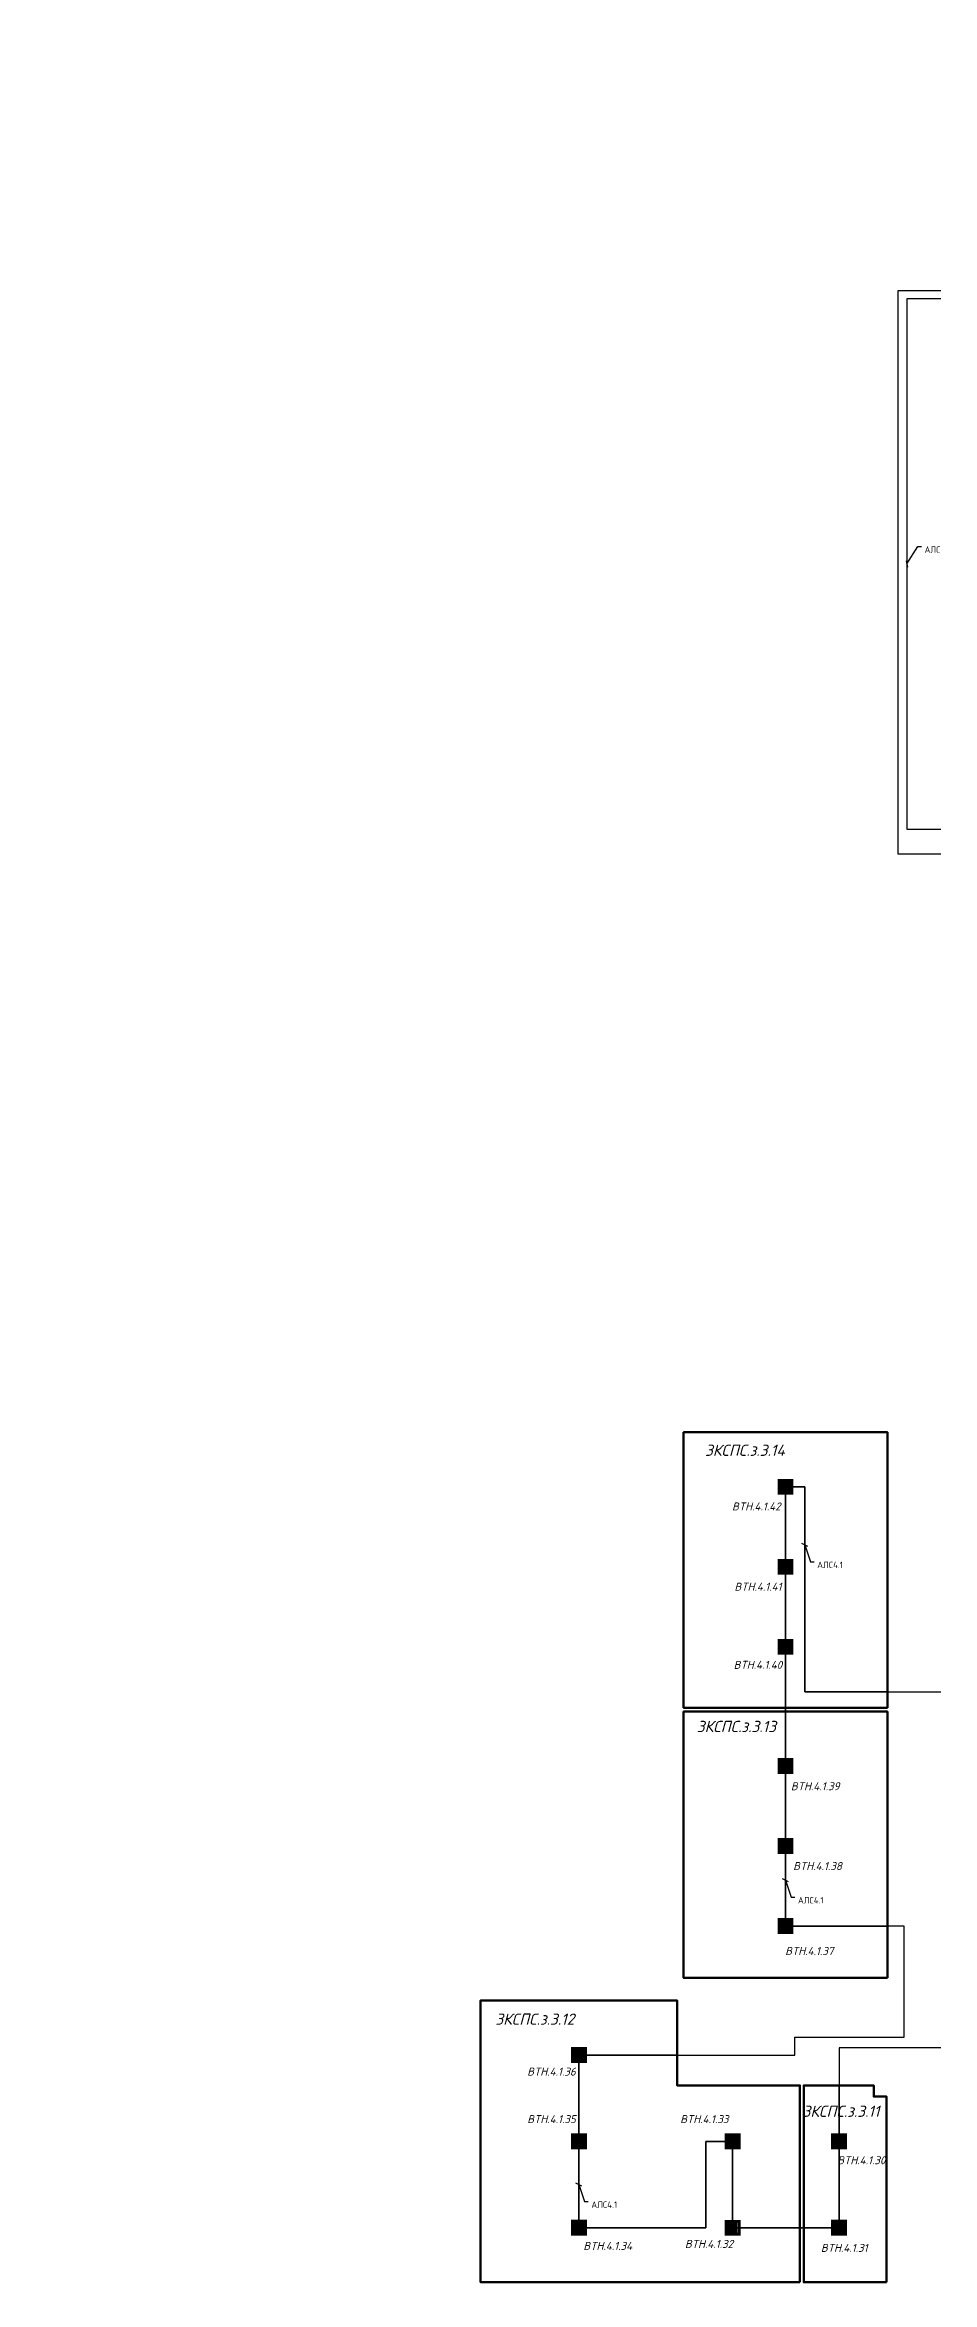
# Model space of a CAD drawing. Header units: millimetres. Extents: x -352922 to 707789, y -273589 to 355472.
# Drawn here: x 44542 to 72302, y 280427 to 350349 of the extents above; entities that cross this region are included whole.
import ezdxf
from ezdxf import colors
from ezdxf.entities.mleader import LeaderData, LeaderLine
from ezdxf.math import Vec2, Vec3

# ---------------------------------------------------------------- set-up
doc = ezdxf.new("R2010")
doc.units = ezdxf.units.MM
doc.header["$LTSCALE"] = 0.5
doc.linetypes.add('CONTI', pattern=[0])
doc.layers.get('0').update_dxf_attribs({"lineweight": 18})
for name, color, linetype, lineweight in [('! ЗКПС НОМЕР 1', 4, 'Continuous', 50), ('13_text', 250, 'Continuous', 15), ('13_АПС_кабели', 1, 'Continuous', 30), ('13_АПС_оборудование', 1, 'Continuous', 30), ('13_АПС_текст', 1, 'Continuous', 30), ('BSN__основная - 06', 1, 'Continuous', 60), ('АР_Штриховка_Стималит', 5, 'Continuous', 0)]:
    doc.layers.add(name, color=color, linetype=linetype, lineweight=lineweight)
doc.layers.add('! ЗКПС НОМЕР 2', color=7, linetype='Continuous', lineweight=0, true_color=0xf3aae6, transparency=0.5)
doc.styles.add('BDG_T_R', font='GOST Common.ttf')
doc.styles.add('ISOCPEUR', font='isocpeui.ttf', dxfattribs={"height": 250})
doc.linetypes.add('Рабочее в трубе  _о_о_', pattern='A,5,2,[133,ltypeshp.shx,S=0.4,R=0,X=0,Y=0.75],3', length=10)

# ---------------------------------------------------------------- blocks, each defined once
blk = doc.blocks.new('101')
at = {"layer": '! ЗКПС НОМЕР 2', "true_color": 0xffffff, "transparency": 33554687}
h = blk.add_hatch(color=7, dxfattribs=at)
h.dxf.hatch_style = 1
h.paths.add_polyline_path([(-12942.01, -22141.87), (-12946.97, -22141.87), (-12946.97, -22146.83), (-12942.01, -22146.83)])
at = {"layer": 'BSN__основная - 06', "color": 1, "lineweight": 30, "ltscale": 100, "const_width": 0.03, "elevation": 0}
blk.add_lwpolyline([(-12946.97, -22141.87), (-12942.01, -22141.87), (-12942.01, -22146.83), (-12946.97, -22146.83)], close=True, dxfattribs=at)
at = {"layer": 'BSN__основная - 06', "color": 1, "lineweight": 30, "ltscale": 100, "const_width": 0.07, "elevation": 0}
blk.add_lwpolyline([(-12943.94, -22142.7), (-12945.04, -22143.87), (-12943.94, -22144.83), (-12945.03, -22145.93)], dxfattribs=at)
blk = doc.blocks.new('748')
at = {"layer": 'АР_Штриховка_Стималит', "true_color": 0xffffff}
h = blk.add_hatch(color=7, dxfattribs=at)
h.dxf.hatch_style = 1
h.paths.add_polyline_path([(1611.52, -5339.8), (1606.65, -5339.8), (1606.65, -5344.67), (1611.52, -5344.67)])
h.paths.add_polyline_path([(1610.64, -5340.73), (1610.64, -5343.79), (1607.58, -5343.79), (1607.58, -5340.73)], flags=16)
h = blk.add_hatch(color=7, dxfattribs=at)
h.dxf.hatch_style = 1
h.paths.add_polyline_path([(1607.58, -5340.72), (1607.58, -5343.75), (1610.59, -5343.75), (1610.59, -5340.72)])
at = {"color": 1, "lineweight": 5, "ltscale": 100, "elevation": 0}
for points, const_width in [([(1606.61, -5344.7), (1611.55, -5344.7), (1611.55, -5339.77), (1606.61, -5339.77)], 0.03), ([(1607.58, -5343.75), (1610.59, -5343.75), (1610.59, -5340.72), (1607.58, -5340.72)], 0.01)]:
    blk.add_lwpolyline(points, close=True, dxfattribs=dict(at, const_width=const_width))
at = {"color": 1, "lineweight": 5, "ltscale": 100, "const_width": 0.03, "elevation": 0}
blk.add_lwpolyline([(1609.64, -5341.14), (1608.51, -5341.74), (1609.66, -5342.73), (1608.55, -5343.32)], dxfattribs=at)
blk = doc.blocks.new('_Oblique')
at = {"color": 0, "linetype": 'ByBlock', "lineweight": -2, "transparency": 33554687}
blk.add_line((-0.5, -0.5), (0.5, 0.5), dxfattribs=at)

msp = doc.modelspace()

# ---------------------------------------------------------------- linework, layer by layer
at = {"layer": '! ЗКПС НОМЕР 1', "color": 171, "transparency": 33554559}
msp.add_lwpolyline([(70897.45853, 298382.44381), (64522.45853, 298382.44381), (64522.44513, 306987.83403), (70897.44513, 306987.83403), (70897.45853, 303407.44738), (70896.24231, 303407.44738), (70898.67474, 302166.92964), (70897.45853, 302167.94449)], close=True, dxfattribs=at)
at = {"layer": '! ЗКПС НОМЕР 1', "color": 30, "true_color": 0xf26722, "transparency": 33554559}
msp.add_lwpolyline([(70897.45853, 289937.44381), (70897.45853, 289937.44381), (70897.45853, 289937.44381), (64522.45853, 289937.44381), (64522.45853, 298262.44381), (70897.45853, 298262.44381), (70897.45853, 289937.44381)], close=True, dxfattribs=at)
at = {"layer": '! ЗКПС НОМЕР 1', "color": 200, "transparency": 33554559}
msp.add_lwpolyline([(68162.49104, 280427.4437), (58172.45853, 280427.44381), (58172.45853, 289235.18851), (58172.45853, 289235.18851), (58172.45853, 289235.18851), (64322.45853, 289235.18851), (64322.46128, 286577.44381), (65562.46064, 286577.45957), (68162.49104, 286577.44381)], close=True, dxfattribs=at)
at = {"layer": '! ЗКПС НОМЕР 1', "color": 84, "transparency": 33554559}
msp.add_lwpolyline([(70872.45853, 280427.44381), (68282.49104, 280427.44381), (68282.45853, 286577.43012), (70472.45421, 286577.44381), (70472.45421, 286227.44364), (70872.45853, 286227.44364)], close=True, dxfattribs=at)
at = {"layer": '13_АПС_кабели', "transparency": 33554687}
for points in [[(75322.27575, 325056.65546), (71231.79497, 325056.65546), (71231.79497, 342671.24163), (90492.99366, 342671.24163), (90492.99366, 347949.20681), (90492.99366, 350349.20681), (95992.99366, 350349.20681), (95992.99366, 347949.20681), (95992.99366, 347949.20681), (101753.25835, 347949.20681), (101753.25835, 350349.20681), (101753.25835, 350349.20681), (108128.55996, 350349.20681), (108128.55996, 347949.20681), (108128.55996, 344336.80449), (90889.96117, 344336.80449), (90889.96117, 342406.37657), (71503.44759, 342406.37657), (71503.44759, 325840.23362), (75322.27575, 325840.23362)], [(72910.45964, 287756.32056), (69387.99799, 287756.32056), (69387.99799, 284828.94501), (69387.99799, 282128.94501), (66055.50457, 282128.94501), (66055.50457, 284828.94501), (65224.04752, 284828.94501), (65224.04752, 282128.94501), (61248.83624, 282128.94501), (61248.83624, 284828.94501), (61248.83624, 287528.94501), (68007.72951, 287528.94501), (68007.72951, 288089.03994), (71425.07684, 288089.03994), (71425.07684, 291558.7613), (67710.51062, 291558.7613), (67710.51062, 294058.7613), (67710.51062, 296558.7613), (67710.51062, 300284.15151), (67710.49722, 302784.15151), (67710.49722, 305284.15151), (68313.1095, 305284.15151), (68313.1095, 298879.94713), (78343.18741, 298879.94713)]]:
    msp.add_lwpolyline(points, dxfattribs=at)
at = {"layer": '13_АПС_кабели', "linetype": 'Рабочее в трубе  _о_о_', "transparency": 33554687}
for points in [[(70897.45853, 298879.94713), (68313.1095, 298879.94713), (68313.1095, 305284.15151), (67710.49722, 305284.15151), (67710.51062, 291558.7613), (70897.45853, 291558.7613)], [(64322.46029, 287528.94501), (61248.83624, 287528.94501), (61248.83624, 282128.94501), (65224.04752, 282128.94501), (65224.04752, 284828.94501), (66055.50457, 284828.94501), (66055.50457, 282128.94501), (69387.99799, 282128.94501), (69387.99799, 286577.43704)]]:
    msp.add_lwpolyline(points, dxfattribs=at)

# ---------------------------------------------------------------- block references
at = {"layer": '13_АПС_оборудование', "transparency": 33554559, "xscale": 100, "yscale": 100, "zscale": 100}
for p in [(1362159.84521, 2519718.92733, -0.25088), (1362159.84521, 2517218.92733, -0.25088), (1362159.85861, 2510993.53711, -0.25088), (1362159.85861, 2508493.53711, -0.25088), (1355698.18423, 2501963.72082, -0.25088), (1355698.18423, 2499263.72082, -0.25088), (1360504.85256, 2499263.72082, -0.25088), (1355698.18423, 2496563.72082, -0.25088), (1363837.34599, 2496563.72082, -0.25088)]:
    msp.add_blockref('101', p, dxfattribs=at)
at = {"layer": '13_АПС_оборудование', "transparency": 33554687, "xscale": 100, "yscale": 100, "zscale": 100}
for p in [(-93197.80907, 834507.53457), (-93197.79567, 825782.14436), (-91520.3083, 819052.32807), (-94852.80172, 816352.32807)]:
    msp.add_blockref('748', p, dxfattribs=at)

# ---------------------------------------------------------------- texts
at = {"layer": '13_АПС_текст', "color": 5, "transparency": 33554687, "style": 'ISOCPEUR'}
for s, p in [('ЗКСПС.з.3.14', (65193.07846, 306250.73321)), ('ЗКСПС.з.3.13', (64935.99896, 297620.81832)), ('ЗКСПС.з.3.12', (58634.78894, 288474.65747)), ('ЗКСПС.з.3.11', (68242.0681, 285594.87424))]:
    msp.add_text(s, height=350, dxfattribs=at).set_placement(p)
at = {"layer": '13_АПС_текст', "transparency": 33554559, "style": 'ISOCPEUR'}
for s, p in [('BTH.4.1.42', (66038.73726, 304545.68811, 0)), ('BTH.4.1.41', (66113.50222, 302037.09141, 0)), ('BTH.4.1.40', (66088.32967, 299596.55997, 0)), ('BTH.4.1.39', (67880.22638, 295802.56444, 0)), ('BTH.4.1.38', (67949.82247, 293307.95783, 0)), ('BTH.4.1.37', (67700.53131, 290653.69527, 0)), ('BTH.4.1.36', (59632.39764, 286884.64836, 0)), ('BTH.4.1.35', (59633.14081, 285399.58454, 0)), ('BTH.4.1.33', (64416.45634, 285399.58454, 0)), ('BTH.4.1.30', (69329.2584, 284115.3145, 0)), ('BTH.4.1.34', (61389.93795, 281437.65128, 0)), ('BTH.4.1.32', (64566.35785, 281499.90488, 0)), ('BTH.4.1.31', (68818.53759, 281376.14241, 0))]:
    msp.add_text(s, height=250, dxfattribs=at).set_placement(p)

# ---------------------------------------------------------------- leaders
at = {"layer": '13_text', "color": 0, "lineweight": 15, "transparency": 33554687}
ml = msp.add_multileader_mtext('Standard', dxfattribs=at)
ml.set_content('{\\fISOCPEUR|b0|i0|c204|p34;АЛС4\\fISOCPEUR|b0|i0|c0|p34;.\\fISOCPEUR|b0|i0|c204|p34;2}', color=7, style='BDG_T_R')
ml.set_leader_properties(color=7, linetype='Continuous', lineweight=25)
ml.set_arrow_properties(name='OBLIQUE')
ml.build(insert=Vec2(0, 0))
ml.multileader.update_dxf_attribs({"has_text_frame": 1, "text_left_attachment_type": 0, "text_right_attachment_type": 0, "dogleg_length": 2, "arrow_head_size": 150})
ctx = ml.context
ctx.base_point, ctx.char_height, ctx.arrow_head_size, ctx.landing_gap_size, ctx.plane_origin = Vec3(71961.32455, 334672.27028), 200, 150, 100, Vec3(80319.88175, 331448.91869)
ctx.left_attachment, ctx.right_attachment = 0, 0
notes = []
notes.append((ctx, [(1, (1, 1, 0), (71850.16605, 334672.27028), (1, 0), 111.1585, [(0, [(71503.44759, 334123.3051)], 0, [])])]))
ctx.mtext.insert, ctx.mtext.width, ctx.mtext.defined_height, ctx.mtext.flow_direction = Vec3(72061.32455, 334672.27028), 564.6070264, 393.92707, 5
ml = msp.add_multileader_mtext('Standard', dxfattribs=at)
ml.set_content('{\\fISOCPEUR|b0|i0|c204|p34;АЛС4\\fISOCPEUR|b0|i0|c0|p34;.\\fISOCPEUR|b0|i0|c204|p34;1}', color=7, style='BDG_T_R')
ml.set_leader_properties(color=7, linetype='Continuous', lineweight=25)
ml.set_arrow_properties(name='OBLIQUE')
ml.build(insert=Vec2(0, 0))
ml.multileader.update_dxf_attribs({"has_text_frame": 1, "text_left_attachment_type": 0, "text_right_attachment_type": 0, "dogleg_length": 2, "arrow_head_size": 150})
ctx = ml.context
ctx.base_point, ctx.char_height, ctx.arrow_head_size, ctx.landing_gap_size, ctx.plane_origin = Vec3(68603.38494, 302944.12472), 200, 150, 100, Vec3(76857.97263, 299442.61923)
ctx.left_attachment, ctx.right_attachment = 0, 0
notes.append((ctx, [(1, (1, 1, 0), (68492.22644, 302944.12472), (1, 0), 111.1585, [(0, [(68313.1095, 303471.31455)], 0, [])])]))
ctx.mtext.insert, ctx.mtext.width, ctx.mtext.defined_height, ctx.mtext.flow_direction = Vec3(68703.38494, 302944.12472), 564.6070264, 393.92707, 5
ml = msp.add_multileader_mtext('Standard', dxfattribs=at)
ml.set_content('{\\fISOCPEUR|b0|i0|c204|p34;АЛС4\\fISOCPEUR|b0|i0|c0|p34;.\\fISOCPEUR|b0|i0|c204|p34;1}', color=7, style='BDG_T_R')
ml.set_leader_properties(color=7, linetype='Continuous', lineweight=25)
ml.set_arrow_properties(name='OBLIQUE')
ml.build(insert=Vec2(0, 0))
ml.multileader.update_dxf_attribs({"has_text_frame": 1, "text_left_attachment_type": 0, "text_right_attachment_type": 0, "dogleg_length": 2, "arrow_head_size": 150})
ctx = ml.context
ctx.base_point, ctx.char_height, ctx.arrow_head_size, ctx.landing_gap_size, ctx.plane_origin = Vec3(68000.78605, 292464.36283), 200, 150, 100, Vec3(76255.37375, 288962.85734)
ctx.left_attachment, ctx.right_attachment = 0, 0
notes.append((ctx, [(1, (1, 1, 0), (67889.62755, 292464.36283), (1, 0), 111.1585, [(0, [(67710.51062, 292991.55266)], 0, [])])]))
ctx.mtext.insert, ctx.mtext.width, ctx.mtext.defined_height, ctx.mtext.flow_direction = Vec3(68100.78605, 292464.36283), 564.6070264, 393.92707, 5
ml = msp.add_multileader_mtext('Standard', dxfattribs=at)
ml.set_content('{\\fISOCPEUR|b0|i0|c204|p34;АЛС4\\fISOCPEUR|b0|i0|c0|p34;.\\fISOCPEUR|b0|i0|c204|p34;1}', color=7, style='BDG_T_R')
ml.set_leader_properties(color=7, linetype='Continuous', lineweight=25)
ml.set_arrow_properties(name='OBLIQUE')
ml.build(insert=Vec2(0, 0))
ml.multileader.update_dxf_attribs({"has_text_frame": 1, "text_left_attachment_type": 0, "text_right_attachment_type": 0, "dogleg_length": 2, "arrow_head_size": 150})
ctx = ml.context
ctx.base_point, ctx.char_height, ctx.arrow_head_size, ctx.landing_gap_size, ctx.plane_origin = Vec3(61539.11167, 282951.75518), 200, 150, 100, Vec3(69793.69936, 279450.24968)
ctx.left_attachment, ctx.right_attachment = 0, 0
notes.append((ctx, [(1, (1, 1, 0), (61427.95317, 282951.75518), (1, 0), 111.1585, [(0, [(61248.83624, 283478.94501)], 0, [])])]))
ctx.mtext.insert, ctx.mtext.width, ctx.mtext.defined_height, ctx.mtext.flow_direction = Vec3(61639.11167, 282951.75518), 564.6070264, 393.92707, 5
at = {"layer": '13_АПС_оборудование', "color": 18, "linetype": 'CONTI', "lineweight": 5, "ltscale": 100, "true_color": 0x000000, "transparency": 33554559}
ml = msp.add_multileader_mtext('Standard', dxfattribs=at)
ml.set_content('Оборудование АПС', color=(0, 0, 0), style='ISOCPEUR')
ml.set_leader_properties(color=256, linetype='ByLayer', lineweight=-1)
ml.build(insert=Vec2(0, 0))
ml.multileader.update_dxf_attribs({"text_left_attachment_type": 6, "text_right_attachment_type": 6, "dogleg_length": 2, "arrow_head_size": 200, "scale": 100})
ctx = ml.context
ctx.base_point, ctx.scale, ctx.char_height, ctx.arrow_head_size, ctx.landing_gap_size, ctx.plane_origin = Vec3(-188945.62459, 286517.83956), 100, 250, 200, 0, Vec3(-184042.7423, 284980.84448)
ctx.left_attachment, ctx.right_attachment = 6, 6
notes.append((ctx, [(1, (1, 1, 0), (-185750.17005, 286517.83956), (-1, 0), 200, [(0, [(-183533.47937, 291967.44381)], 0, [])])]))
ctx.mtext.insert, ctx.mtext.width, ctx.mtext.flow_direction = Vec3(-188945.62459, 286842.83956), 6184.0878241, 5
for ctx, leaders in notes:
    for number, flags, end, landing, length, lines in leaders:
        leader = LeaderData()
        leader.index, (leader.has_last_leader_line, leader.has_dogleg_vector, leader.attachment_direction) = number, flags
        leader.last_leader_point, leader.dogleg_vector, leader.dogleg_length = Vec3(end), Vec3(landing), length
        for number, points, colour, breaks in lines:
            line = LeaderLine()
            line.index, line.vertices, line.color, line.breaks = number, Vec3.list(points), colors.encode_raw_color(colour), breaks
            leader.lines.append(line)
        ctx.leaders.append(leader)

doc.saveas('drawing.dxf')
